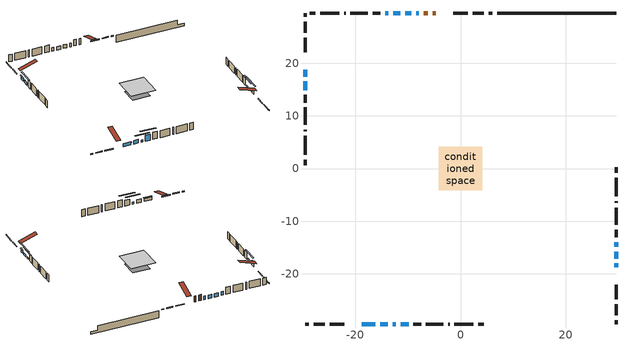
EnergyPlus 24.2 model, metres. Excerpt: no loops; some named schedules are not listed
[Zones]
conditioned space
 floor adiabatic (AdiabaticFloorConstruction): -4.1,-4.1 -4.1,4.1 4.1,4.1 4.1,-4.1 z1.37
 floor foundation (Slab1 construction): -2.9,-2.74 -2.9,2.74 2.9,2.74 2.9,-2.74 z-1.07
 wall outside (RimJoist1 construction): 6.06,29.54 5.35,29.54 / -29.54,-29.54 -28.83,-29.54 / -29.54,29.54 -29.54,28.83 / 29.54,-29.54 29.54,-28.83 z1.37:1.67
 wall outside (RimJoist2 construction): 4.42,29.54 2.29,29.54 / -27.9,-29.54 -25.77,-29.54 / -29.54,27.9 -29.54,25.77 / 29.54,-27.9 29.54,-25.77 z1.37:1.67
 wall outside (RimJoist3 construction): 1.36,29.54 -1.4,29.54 / -24.84,-29.54 -22.08,-29.54 / -29.54,24.84 -29.54,22.08 / 29.54,-24.84 29.54,-22.08 z1.37:1.67
 wall outside (AdiabaticWallConstruction 1): -4.75,29.54 -5.28,29.54 / -6.21,29.54 -7.02,29.54 z1.37:3.4
 wall outside (AdiabaticWallConstruction): -7.95,29.54 -8.41,29.54 / -9.34,29.54 -10.52,29.54 / -15.27,-29.54 -13.78,-29.54 / -11.45,29.54 -12.76,29.54 / -13.69,29.54 -14.32,29.54 z1.37:2.59; 29.54,-18.74 29.54,-18.03 z1.37:2.39; -18.74,-29.54 -16.19,-29.54 / -29.54,18.74 -29.54,17.47 / -29.54,16.54 -29.54,14.91 z1.37:2.34; 29.54,-17.1 29.54,-15.78 z1.37:2.01; 29.54,-14.85 29.54,-14.03 z1.37:1.93; -12.85,-29.54 -12.32,-29.54 z1.37:2.11; -11.39,-29.54 -9.86,-29.54 z1.37:3.4
 wall outside (Wall1 construction): -15.25,29.54 -16.7,29.54 / -8.94,-29.54 -7.49,-29.54 / -29.54,13.98 -29.54,12.53 / 29.54,-13.11 29.54,-11.66 z1.37:3.81
 wall outside (Wall2 construction): -17.63,29.54 -20.92,29.54 / -6.56,-29.54 -3.27,-29.54 / -29.54,11.6 -29.54,8.32 / 29.54,-10.73 29.54,-7.44 z1.37:3.81
 wall outside (Wall3 construction): -21.84,29.54 -22.12,29.54 / -2.34,-29.54 -2.07,-29.54 / -29.54,7.39 -29.54,7.12 / 29.54,-6.51 29.54,-6.24 z1.37:3.81
 wall outside (Wall4 construction): -23.04,29.54 -26.62,29.54 / -1.14,-29.54 2.43,-29.54 / -29.54,6.19 -29.54,2.62 / 29.54,-5.31 29.54,-1.74 z1.37:3.81
 wall outside (Wall5 construction): -27.55,29.54 -28.61,29.54 / 3.36,-29.54 4.42,-29.54 / -29.54,1.69 -29.54,0.62 / 29.54,-0.81 29.54,0.25 z1.37:3.81
 wall foundation (FoundationWall1 construction): 6.98,29.54,-1.07 6.98,29.54,1.37 27.28,29.54,1.37 27.28,29.54,-0.16 29.54,29.54,-0.16 29.54,29.54,-1.07
 window (WindowConstruction 11): -7.95,29.54 -8.41,29.54 z1.37:2.59
 window (WindowConstruction 7): -9.34,29.54 -10.52,29.54 z1.37:2.59
 window (WindowConstruction 8): 29.54,-18.74 29.54,-18.03 z1.37:2.38
 window (WindowConstruction 9): -18.74,-29.54 -16.2,-29.54 z1.37:2.34
 window (WindowConstruction 10): -29.54,18.74 -29.54,17.47 z1.37:2.34
 window (WindowConstruction 12): -15.27,-29.54 -13.78,-29.54 z1.37:2.59
 window (WindowConstruction): -11.45,29.54 -12.76,29.54 z1.37:2.59
 window (WindowConstruction 1): -13.69,29.54 -14.32,29.54 z1.37:2.59
 window (WindowConstruction 2): 29.54,-17.1 29.54,-15.78 z1.37:2
 window (WindowConstruction 3): 29.54,-14.85 29.54,-14.03 z1.37:1.93
 window (WindowConstruction 4): -12.85,-29.54 -12.32,-29.54 z1.37:2.11
 window (WindowConstruction 5): -11.39,-29.54 -9.87,-29.54 z1.37:3.4
 window (WindowConstruction 6): -29.54,16.54 -29.54,14.91 z1.37:2.34
 door (Door): -4.75,29.54 -5.28,29.54 z1.37:3.4
 door (Door 1): -6.21,29.54 -7.02,29.54 z1.37:3.4
 ceiling adiabatic (AdiabaticFloorConstruction): 4.1,-4.1 4.1,4.1 -4.1,4.1 -4.1,-4.1 z1.37
 roof outside (Roof1 construction): -3.82,29.54,3.81 -3.82,23.9,5.69 -2.33,23.9,5.69 -2.33,29.54,3.81; -19.67,-29.54,3.81 -19.67,-23.9,5.69 -21.15,-23.9,5.69 -21.15,-29.54,3.81; -29.54,19.67,3.81 -23.9,19.67,5.69 -23.9,21.15,5.69 -29.54,21.15,3.81; 29.54,-19.67,3.81 23.9,-19.67,5.69 23.9,-21.15,5.69 29.54,-21.15,3.81
shading: 29.54,-17.73 29.54,-19.04 29.84,-19.04 29.84,-17.73 z2.68; -16.1,-29.54 -18.83,-29.54 -18.83,-29.84 -16.1,-29.84 z2.43; -29.54,17.17 -29.54,19.04 -29.84,19.04 -29.84,17.17 z2.63; 29.54,-13.34 29.54,-19.54 29.84,-19.54 29.84,-13.34 z4.45; 29.54,-11.9 29.54,-16.98 29.84,-16.98 29.84,-11.9 z4.06; -10.19,-29.54 -14.98,-29.54 -14.98,-29.84 -10.19,-29.84 z4.24; -8.04,-29.54 -13.22,-29.54 -13.22,-29.84 -8.04,-29.84 z5.23; -29.54,13.08 -29.54,18.37 -29.84,18.37 -29.84,13.08 z4.17
[Building]
Building 1: Terrain=Suburbs
[Site:Location]
Greenwood AP_NS: Latitude {deg}=44.98; Longitude {deg}=-64.92; Time Zone {hr}=-4; Elevation {m}=28; Keep Site Location Information=Yes
[Site:GroundTemperature:Shallow]
3.62696, 1.72046, 1.56778, 2.47251, 6.10451, 9.71958, 12.8537, 14.839, 15.0077, 13.3929, 10.3388, 6.83459
[Site:WaterMainsTemperature]
Calculation Method=Schedule; Temperature Schedule=mains temperature schedule
[Material] Roughness=Rough; Thermal Absorptance=0.9
Name | Thickness {m} | Conductivity {W/m-K} | Density {kg/m3} | Specific Heat {J/kg-K} | Solar Absorptance | Visible Absorptance
asphalt or fiberglass shingles | 0.00635 | 0.162714 | 1121.4 | 1465.45 | 0.4 | 0.4
concrete 4.0 in. | 0.1016 | 1.803125 | 2242.8 | 837.4 | 0.7 | 0.7
concrete 8.0 in. | 0.2032 | 1.803125 | 2242.8 | 837.4 | 0.7 | 0.7
door material | 0.04445 | 0.327969 | 512.64 | 1214.23 | 0.7 | 0.7
door material 1 | 0.04445 | 0.188738 | 512.64 | 1214.23 | 0.7 | 0.7
floor covering | 0.0127 | 0.0433444 | 54.468 | 1339.84 | 0.6 | 0.6
floor rigid ins; wall rigid ins | 0.512978 | 0.029427 | 32.04 | 1214.23 | 0.7 | 0.7
floor stud and cavity | 0.1397 | 1.75129 | 37.0049 | 1207.88 | 0.7 | 0.7
furniture material conditioned space 1 | 0.1524 | 0.115458 | 640.8 | 1214.23 | 0.6 | 0.6
gypsum board | 0.0127 | 0.160291 | 801 | 837.4 | 0.6 | 0.6
osb sheathing 0.5 in. | 0.0127 | 0.115458 | 512.64 | 1214.23 | 0.7 | 0.7
osb sheathing 0.75 in. | 0.01905 | 0.115458 | 512.64 | 1214.23 | 0.7 | 0.7
osb sheathing 2.0 in. | 0.0508 | 0.115458 | 512.64 | 1214.23 | 0.7 | 0.7
rim joist rigid ins | 0.051816 | 0.029427 | 32.04 | 1214.23 | 0.7 | 0.7
rim joist stud and cavity | 0.0508 | 0.67755 | 125.044 | 1163.47 | 0.6 | 0.6
rim joist stud and cavity 1 | 0.0508 | 0.581889 | 125.044 | 1163.47 | 0.6 | 0.6
rim joist stud and cavity 2 | 0.0508 | 0.126838 | 50.32683 | 1063.81 | 0.6 | 0.6
roof stud and cavity | 0.2032 | 0.111091 | 78.34581 | 1123.46 | 0.7 | 0.7
wall stud and cavity | 0.1397 | 0.092254 | 139.0536 | 1170.24 | 0.7 | 0.7
wall stud and cavity 1 | 0.1397 | 0.0848539 | 139.0536 | 1170.24 | 0.7 | 0.7
wall stud and cavity 2 | 0.1397 | 0.128173 | 139.0536 | 1170.24 | 0.7 | 0.7
wall stud and cavity 3 | 0.1397 | 0.0857712 | 139.0536 | 1170.24 | 0.7 | 0.7
wall stud and cavity 4 | 0.1397 | 0.0813209 | 139.0536 | 1170.24 | 0.7 | 0.7
wall stud and cavity 5 | 0.0889 | 0.380278 | 52.3479 | 1209.89 | 0.7 | 0.7
wall stud and cavity 6 | 0.0889 | 0.391764 | 83.0341 | 1211.67 | 0.7 | 0.7
wood siding | 0.0254 | 0.102417 | 544.68 | 1172.36 | 0.4 | 0.4
wood siding 1; wood siding 2; wood siding 3 | 0.0254 | 0.102417 | 544.68 | 1172.36 | 0.7 | 0.7
[WindowMaterial:SimpleGlazingSystem]
Name | U-Factor {W/m2-K} | Solar Heat Gain Coefficient
WindowMaterial | 5.27089 | 0.65
WindowMaterial 1 | 4.88251 | 0.57
WindowMaterial 10 | 3.0383 | 0.46
WindowMaterial 11 | 2.96903 | 0.62
WindowMaterial 2 | 2.77257 | 0.51
WindowMaterial 3 | 3.05136 | 0.44
WindowMaterial 4 | 3.05987 | 0.42
WindowMaterial 5 | 2.98606 | 0.58
WindowMaterial 6 | 2.77314 | 0.5
WindowMaterial 7 | 2.6732 | 0.49
WindowMaterial 8 | 2.99003 | 0.55
WindowMaterial 9 | 2.67093 | 0.55
[Construction]
AdiabaticFloorConstruction: floor stud and cavity, floor rigid ins, osb sheathing 0.75 in., floor covering
AdiabaticWallConstruction: wood siding 2, wall rigid ins, wall stud and cavity 5, gypsum board
AdiabaticWallConstruction 1: wood siding 3, wall rigid ins, wall stud and cavity 5, gypsum board
Door: door material
Door 1: door material 1
FoundationWall1 construction: concrete 8.0 in.
furniture construction conditioned space 1: furniture material conditioned space 1
PartitionWallConstruction: gypsum board, wall stud and cavity 6, gypsum board
RimJoist1 construction: wood siding 1, rim joist rigid ins, osb sheathing 2.0 in., rim joist stud and cavity
RimJoist2 construction: wood siding 1, rim joist rigid ins, osb sheathing 2.0 in., rim joist stud and cavity 1
RimJoist3 construction: wood siding 1, rim joist stud and cavity 2
Roof1 construction: asphalt or fiberglass shingles, osb sheathing 0.75 in., roof stud and cavity, gypsum board
Slab1 construction: concrete 4.0 in.
Wall1 construction: wood siding, osb sheathing 0.5 in., wall stud and cavity, gypsum board
Wall2 construction: wood siding, osb sheathing 0.5 in., wall stud and cavity 1, gypsum board
Wall3 construction: wood siding, osb sheathing 0.5 in., wall stud and cavity 2, gypsum board
Wall4 construction: wood siding, osb sheathing 0.5 in., wall stud and cavity 3, gypsum board
Wall5 construction: wood siding, osb sheathing 0.5 in., wall stud and cavity 4, gypsum board
WindowConstruction: WindowMaterial
WindowConstruction 1: WindowMaterial 1
WindowConstruction 10: WindowMaterial 9
WindowConstruction 11: WindowMaterial 10
WindowConstruction 12: WindowMaterial 11
WindowConstruction 2: WindowMaterial 2
WindowConstruction 3: WindowMaterial 3
WindowConstruction 4: WindowMaterial 4
WindowConstruction 5: WindowMaterial 5
WindowConstruction 6: WindowMaterial 6
WindowConstruction 7; WindowConstruction 8: WindowMaterial 7
WindowConstruction 9: WindowMaterial 8
[Zone]
conditioned space: Multiplier=1; Volume {m3}=227; Part of Total Floor Area=Yes
[Space]
conditioned space 1: Zone=conditioned space; Volume {m3}=227
[SurfaceProperty:ExposedFoundationPerimeter]
Slab1: Exposed Perimeter Calculation Method=TotalExposedPerimeter; Total Exposed Perimeter {m}=22.555
[InternalMass] Zone or ZoneList=conditioned space; Space or SpaceList=conditioned space 1
Name | Construction | Surface Area {m2}
furniture mass conditioned space 1 | furniture construction conditioned space 1 | 39.56
partition wall mass | PartitionWallConstruction | 98.8999
[Lights]
interior lighting: Zone or ZoneList or Space or SpaceList=conditioned space 1; Schedule=interior lighting schedule; Design Level Calculation Method=LightingLevel; Lighting Level {W}=343.2; Return Air Fraction=0; Fraction Radiant=0.6; Fraction Visible=0.2; Fraction Replaceable=1
[People]
occupants: Zone or ZoneList or Space or SpaceList=conditioned space 1; Number of People Schedule=occupants schedule; Number of People Calculation Method=People; Number of People=3; Fraction Radiant=0.314171; Sensible Heat Fraction=0.56303; Activity Level Schedule=occupants activity schedule; Carbon Dioxide Generation Rate {m3/s-W}=0; Enable ASHRAE 55 Comfort Warnings=No; Mean Radiant Temperature Calculation Type=EnclosureAveraged
[ElectricEquipment] Zone or ZoneList or Space or SpaceList=conditioned space 1; Design Level Calculation Method=EquipmentLevel
Name | Schedule | Design Level {W} | Fraction Latent | Fraction Radiant | Fraction Lost
clothes dryer | clothes dryer schedule | 140.772 | 0.015 | 0.081 | 0.85
clothes washer | clothes washer schedule | 32.1985 | 0.03 | 0.162 | 0.7
cooking range | cooking range schedule | 215.147 | 0.08 | 0.432 | 0.2
dishwasher | dishwasher schedule | 66.8632 | 0.3 | 0.18 | 0.4
fridge | fridge schedule | 72.9452 | 0 | 0.6 | 0
mech vent house fan | mech vent house fan schedule | 0 | 0 | 0 | 1
mech vent house fan cfis | mech vent house fan cfis schedule | 0 | 0 | 0 | 0
misc plug loads | misc plug loads schedule | 494.7 | 0.045 | 0.513 | 0.1
whole house fan | Always On Discrete | 0 | 0 | 0 | 1
[OtherEquipment] Zone or ZoneList or Space or SpaceList=conditioned space 1; Design Level Calculation Method=EquipmentLevel
Name | Fuel Type | Schedule | Design Level {W} | Fraction Latent | Fraction Radiant | Fraction Lost
clothes dryer 1 | Electricity | clothes dryer schedule | 0 | 0.015 | 0.081 | 0.85
cooking range 1 | Electricity | cooking range schedule | 0 | 0.08 | 0.432 | 0.2
general water use latent | None | general water use schedule | 62.594 | 1 | 0 | 0
general water use sensible | None | general water use schedule | -61.6891 | 0 | 0.6 | 0
mech vent house fan latent load | None | Always On Discrete | 0 | 1 | 0 | 0
mech vent house fan sensible load | None | Always On Discrete | 0 | 0 | 0 | 0
water heater energy adjustment1 | Electricity | Always On Discrete | 0.01 | 0 | 0 | 1
[ZoneInfiltration:DesignFlowRate] Zone or ZoneList or Space or SpaceList=conditioned space 1; Schedule=Always On Discrete; Design Flow Rate Calculation Method=Flow/Zone; Design Flow Rate {m3/s}=0
infil flow; natural vent flow; whole house fan flow
[Foundation:Kiva]
Foundation Kiva 1: Initial Indoor Air Temperature {C}=18; Wall Height Above Grade {m}=1.36998; Wall Depth Below Slab {m}=0.2032
[Foundation:Kiva:Settings]
Soil Conductivity {W/m-K}=0.849921; Soil Density {kg/m3}=1842.3; Soil Specific Heat {J/kg-K}=418.7; Ground Solar Absorptivity=0.9; Ground Thermal Absorptivity=0.9; Ground Surface Roughness {m}=0.03; Far-Field Width {m}=40; Deep-Ground Boundary Condition=ZeroFlux; Deep-Ground Depth {m}=40; Minimum Cell Dimension {m}=0.2; Maximum Cell Growth Coefficient=3; Simulation Timestep=Timestep
[Exterior:Lights]
exterior lighting: Schedule=exterior lighting schedule; Design Level {W}=75.6
[Schedule:Week:Daily]
interior lighting schedule Week Rule - Jan1-Jan27: interior lighting schedule day, interior lighting schedule day, interior lighting schedule day, interior lighting schedule day, interior lighting schedule day, interior lighting schedule day, interior lighting schedule day, interior lighting schedule default day, interior lighting schedule default day, interior lighting schedule default day, interior lighting schedule default day, interior lighting schedule default day
interior lighting schedule Week Rule - Jan28-Feb3: interior lighting schedule day, interior lighting schedule day, interior lighting schedule day, interior lighting schedule day, interior lighting schedule day 1, interior lighting schedule day 1, interior lighting schedule day 1, interior lighting schedule default day, interior lighting schedule default day, interior lighting schedule default day, interior lighting schedule default day, interior lighting schedule default day
interior lighting schedule Week Rule - Feb4-Feb24: interior lighting schedule day 1, interior lighting schedule day 1, interior lighting schedule day 1, interior lighting schedule day 1, interior lighting schedule day 1, interior lighting schedule day 1, interior lighting schedule day 1, interior lighting schedule default day, interior lighting schedule default day, interior lighting schedule default day, interior lighting schedule default day, interior lighting schedule default day
interior lighting schedule Week Rule - Feb25-Mar3: interior lighting schedule day 1, interior lighting schedule day 1, interior lighting schedule day 1, interior lighting schedule day 1, interior lighting schedule day 2, interior lighting schedule day 2, interior lighting schedule day 2, interior lighting schedule default day, interior lighting schedule default day, interior lighting schedule default day, interior lighting schedule default day, interior lighting schedule default day
interior lighting schedule Week Rule - Mar4-Mar31: interior lighting schedule day 2, interior lighting schedule day 2, interior lighting schedule day 2, interior lighting schedule day 2, interior lighting schedule day 2, interior lighting schedule day 2, interior lighting schedule day 2, interior lighting schedule default day, interior lighting schedule default day, interior lighting schedule default day, interior lighting schedule default day, interior lighting schedule default day
interior lighting schedule Week Rule - Apr1-Apr28: interior lighting schedule day 3, interior lighting schedule day 3, interior lighting schedule day 3, interior lighting schedule day 3, interior lighting schedule day 3, interior lighting schedule day 3, interior lighting schedule day 3, interior lighting schedule default day, interior lighting schedule default day, interior lighting schedule default day, interior lighting schedule default day, interior lighting schedule default day
interior lighting schedule Week Rule - Apr29-May5: interior lighting schedule day 3, interior lighting schedule day 3, interior lighting schedule day 4, interior lighting schedule day 4, interior lighting schedule day 4, interior lighting schedule day 4, interior lighting schedule day 4, interior lighting schedule default day, interior lighting schedule default day, interior lighting schedule default day, interior lighting schedule default day, interior lighting schedule default day
interior lighting schedule Week Rule - May6-May26: interior lighting schedule day 4, interior lighting schedule day 4, interior lighting schedule day 4, interior lighting schedule day 4, interior lighting schedule day 4, interior lighting schedule day 4, interior lighting schedule day 4, interior lighting schedule default day, interior lighting schedule default day, interior lighting schedule default day, interior lighting schedule default day, interior lighting schedule default day
interior lighting schedule Week Rule - May27-Jun2: interior lighting schedule day 4, interior lighting schedule day 4, interior lighting schedule day 4, interior lighting schedule day 4, interior lighting schedule day 4, interior lighting schedule day 5, interior lighting schedule day 5, interior lighting schedule default day, interior lighting schedule default day, interior lighting schedule default day, interior lighting schedule default day, interior lighting schedule default day
interior lighting schedule Week Rule - Jun3-Jun30: interior lighting schedule day 5, interior lighting schedule day 5, interior lighting schedule day 5, interior lighting schedule day 5, interior lighting schedule day 5, interior lighting schedule day 5, interior lighting schedule day 5, interior lighting schedule default day, interior lighting schedule default day, interior lighting schedule default day, interior lighting schedule default day, interior lighting schedule default day
interior lighting schedule Week Rule - Jul1-Jul28: interior lighting schedule day 6, interior lighting schedule day 6, interior lighting schedule day 6, interior lighting schedule day 6, interior lighting schedule day 6, interior lighting schedule day 6, interior lighting schedule day 6, interior lighting schedule default day, interior lighting schedule default day, interior lighting schedule default day, interior lighting schedule default day, interior lighting schedule default day
interior lighting schedule Week Rule - Jul29-Aug4: interior lighting schedule day 6, interior lighting schedule day 6, interior lighting schedule day 6, interior lighting schedule day 7, interior lighting schedule day 7, interior lighting schedule day 7, interior lighting schedule day 7, interior lighting schedule default day, interior lighting schedule default day, interior lighting schedule default day, interior lighting schedule default day, interior lighting schedule default day
interior lighting schedule Week Rule - Aug5-Aug25: interior lighting schedule day 7, interior lighting schedule day 7, interior lighting schedule day 7, interior lighting schedule day 7, interior lighting schedule day 7, interior lighting schedule day 7, interior lighting schedule day 7, interior lighting schedule default day, interior lighting schedule default day, interior lighting schedule default day, interior lighting schedule default day, interior lighting schedule default day
interior lighting schedule Week Rule - Aug26-Sep1: interior lighting schedule day 7, interior lighting schedule day 7, interior lighting schedule day 7, interior lighting schedule day 7, interior lighting schedule day 7, interior lighting schedule day 7, interior lighting schedule day 8, interior lighting schedule default day, interior lighting schedule default day, interior lighting schedule default day, interior lighting schedule default day, interior lighting schedule default day
interior lighting schedule Week Rule - Sep2-Sep29: interior lighting schedule day 8, interior lighting schedule day 8, interior lighting schedule day 8, interior lighting schedule day 8, interior lighting schedule day 8, interior lighting schedule day 8, interior lighting schedule day 8, interior lighting schedule default day, interior lighting schedule default day, interior lighting schedule default day, interior lighting schedule default day, interior lighting schedule default day
interior lighting schedule Week Rule - Sep30-Oct6: interior lighting schedule day 8, interior lighting schedule day 9, interior lighting schedule day 9, interior lighting schedule day 9, interior lighting schedule day 9, interior lighting schedule day 9, interior lighting schedule day 9, interior lighting schedule default day, interior lighting schedule default day, interior lighting schedule default day, interior lighting schedule default day, interior lighting schedule default day
interior lighting schedule Week Rule - Oct7-Oct27: interior lighting schedule day 9, interior lighting schedule day 9, interior lighting schedule day 9, interior lighting schedule day 9, interior lighting schedule day 9, interior lighting schedule day 9, interior lighting schedule day 9, interior lighting schedule default day, interior lighting schedule default day, interior lighting schedule default day, interior lighting schedule default day, interior lighting schedule default day
interior lighting schedule Week Rule - Oct28-Nov3: interior lighting schedule day 9, interior lighting schedule day 9, interior lighting schedule day 9, interior lighting schedule day 9, interior lighting schedule day 10, interior lighting schedule day 10, interior lighting schedule day 10, interior lighting schedule default day, interior lighting schedule default day, interior lighting schedule default day, interior lighting schedule default day, interior lighting schedule default day
interior lighting schedule Week Rule - Nov4-Nov24: interior lighting schedule day 10, interior lighting schedule day 10, interior lighting schedule day 10, interior lighting schedule day 10, interior lighting schedule day 10, interior lighting schedule day 10, interior lighting schedule day 10, interior lighting schedule default day, interior lighting schedule default day, interior lighting schedule default day, interior lighting schedule default day, interior lighting schedule default day
interior lighting schedule Week Rule - Nov25-Dec1: interior lighting schedule day 10, interior lighting schedule day 10, interior lighting schedule day 10, interior lighting schedule day 10, interior lighting schedule day 10, interior lighting schedule day 10, interior lighting schedule day 11, interior lighting schedule default day, interior lighting schedule default day, interior lighting schedule default day, interior lighting schedule default day, interior lighting schedule default day
interior lighting schedule Week Rule - Dec2-Dec31: interior lighting schedule day 11, interior lighting schedule day 11, interior lighting schedule day 11, interior lighting schedule day 11, interior lighting schedule day 11, interior lighting schedule day 11, interior lighting schedule day 11, interior lighting schedule default day, interior lighting schedule default day, interior lighting schedule default day, interior lighting schedule default day, interior lighting schedule default day
occupants schedule Week Rule - Jan1-Dec31: occupants schedule day, occupants schedule day, occupants schedule day, occupants schedule day, occupants schedule day, occupants schedule day, occupants schedule day, occupants schedule default day, occupants schedule default day, occupants schedule default day, occupants schedule default day, occupants schedule default day
clothes dryer schedule Week Rule - Jan1-Dec31: clothes dryer schedule day, clothes dryer schedule day, clothes dryer schedule day, clothes dryer schedule day, clothes dryer schedule day, clothes dryer schedule day, clothes dryer schedule day, clothes dryer schedule default day, clothes dryer schedule default day, clothes dryer schedule default day, clothes dryer schedule default day, clothes dryer schedule default day
clothes washer schedule Week Rule - Jan1-Dec31: clothes washer schedule day, clothes washer schedule day, clothes washer schedule day, clothes washer schedule day, clothes washer schedule day, clothes washer schedule day, clothes washer schedule day, clothes washer schedule default day, clothes washer schedule default day, clothes washer schedule default day, clothes washer schedule default day, clothes washer schedule default day
cooking range schedule Week Rule - Jan1-Dec31: cooking range schedule day, cooking range schedule day, cooking range schedule day, cooking range schedule day, cooking range schedule day, cooking range schedule day, cooking range schedule day, cooking range schedule default day, cooking range schedule default day, cooking range schedule default day, cooking range schedule default day, cooking range schedule default day
dishwasher schedule Week Rule - Jan1-Dec31: dishwasher schedule day, dishwasher schedule day, dishwasher schedule day, dishwasher schedule day, dishwasher schedule day, dishwasher schedule day, dishwasher schedule day, dishwasher schedule default day, dishwasher schedule default day, dishwasher schedule default day, dishwasher schedule default day, dishwasher schedule default day
misc plug loads schedule Week Rule - Jan1-Dec31: misc plug loads schedule day, misc plug loads schedule day, misc plug loads schedule day, misc plug loads schedule day, misc plug loads schedule day, misc plug loads schedule day, misc plug loads schedule day, misc plug loads schedule default day, misc plug loads schedule default day, misc plug loads schedule default day, misc plug loads schedule default day, misc plug loads schedule default day
general water use schedule Week Rule - Jan1-Dec31: general water use schedule day, general water use schedule day, general water use schedule day, general water use schedule day, general water use schedule day, general water use schedule day, general water use schedule day, general water use schedule default day, general water use schedule default day, general water use schedule default day, general water use schedule default day, general water use schedule default day
exterior lighting schedule Week Rule - Jan1-Jan27: exterior lighting schedule day, exterior lighting schedule day, exterior lighting schedule day, exterior lighting schedule day, exterior lighting schedule day, exterior lighting schedule day, exterior lighting schedule day, exterior lighting schedule default day, exterior lighting schedule default day, exterior lighting schedule default day, exterior lighting schedule default day, exterior lighting schedule default day
exterior lighting schedule Week Rule - Jan28-Feb3: exterior lighting schedule day, exterior lighting schedule day, exterior lighting schedule day, exterior lighting schedule day, exterior lighting schedule day 1, exterior lighting schedule day 1, exterior lighting schedule day 1, exterior lighting schedule default day, exterior lighting schedule default day, exterior lighting schedule default day, exterior lighting schedule default day, exterior lighting schedule default day
exterior lighting schedule Week Rule - Feb4-Feb24: exterior lighting schedule day 1, exterior lighting schedule day 1, exterior lighting schedule day 1, exterior lighting schedule day 1, exterior lighting schedule day 1, exterior lighting schedule day 1, exterior lighting schedule day 1, exterior lighting schedule default day, exterior lighting schedule default day, exterior lighting schedule default day, exterior lighting schedule default day, exterior lighting schedule default day
exterior lighting schedule Week Rule - Feb25-Mar3: exterior lighting schedule day 1, exterior lighting schedule day 1, exterior lighting schedule day 1, exterior lighting schedule day 1, exterior lighting schedule day 2, exterior lighting schedule day 2, exterior lighting schedule day 2, exterior lighting schedule default day, exterior lighting schedule default day, exterior lighting schedule default day, exterior lighting schedule default day, exterior lighting schedule default day
exterior lighting schedule Week Rule - Mar4-Mar31: exterior lighting schedule day 2, exterior lighting schedule day 2, exterior lighting schedule day 2, exterior lighting schedule day 2, exterior lighting schedule day 2, exterior lighting schedule day 2, exterior lighting schedule day 2, exterior lighting schedule default day, exterior lighting schedule default day, exterior lighting schedule default day, exterior lighting schedule default day, exterior lighting schedule default day
exterior lighting schedule Week Rule - Apr1-Apr28: exterior lighting schedule day 3, exterior lighting schedule day 3, exterior lighting schedule day 3, exterior lighting schedule day 3, exterior lighting schedule day 3, exterior lighting schedule day 3, exterior lighting schedule day 3, exterior lighting schedule default day, exterior lighting schedule default day, exterior lighting schedule default day, exterior lighting schedule default day, exterior lighting schedule default day
exterior lighting schedule Week Rule - Apr29-May5: exterior lighting schedule day 3, exterior lighting schedule day 3, exterior lighting schedule day 4, exterior lighting schedule day 4, exterior lighting schedule day 4, exterior lighting schedule day 4, exterior lighting schedule day 4, exterior lighting schedule default day, exterior lighting schedule default day, exterior lighting schedule default day, exterior lighting schedule default day, exterior lighting schedule default day
exterior lighting schedule Week Rule - May6-May26: exterior lighting schedule day 4, exterior lighting schedule day 4, exterior lighting schedule day 4, exterior lighting schedule day 4, exterior lighting schedule day 4, exterior lighting schedule day 4, exterior lighting schedule day 4, exterior lighting schedule default day, exterior lighting schedule default day, exterior lighting schedule default day, exterior lighting schedule default day, exterior lighting schedule default day
exterior lighting schedule Week Rule - May27-Jun2: exterior lighting schedule day 4, exterior lighting schedule day 4, exterior lighting schedule day 4, exterior lighting schedule day 4, exterior lighting schedule day 4, exterior lighting schedule day 5, exterior lighting schedule day 5, exterior lighting schedule default day, exterior lighting schedule default day, exterior lighting schedule default day, exterior lighting schedule default day, exterior lighting schedule default day
exterior lighting schedule Week Rule - Jun3-Jun30: exterior lighting schedule day 5, exterior lighting schedule day 5, exterior lighting schedule day 5, exterior lighting schedule day 5, exterior lighting schedule day 5, exterior lighting schedule day 5, exterior lighting schedule day 5, exterior lighting schedule default day, exterior lighting schedule default day, exterior lighting schedule default day, exterior lighting schedule default day, exterior lighting schedule default day
exterior lighting schedule Week Rule - Jul1-Jul28: exterior lighting schedule day 6, exterior lighting schedule day 6, exterior lighting schedule day 6, exterior lighting schedule day 6, exterior lighting schedule day 6, exterior lighting schedule day 6, exterior lighting schedule day 6, exterior lighting schedule default day, exterior lighting schedule default day, exterior lighting schedule default day, exterior lighting schedule default day, exterior lighting schedule default day
exterior lighting schedule Week Rule - Jul29-Aug4: exterior lighting schedule day 6, exterior lighting schedule day 6, exterior lighting schedule day 6, exterior lighting schedule day 7, exterior lighting schedule day 7, exterior lighting schedule day 7, exterior lighting schedule day 7, exterior lighting schedule default day, exterior lighting schedule default day, exterior lighting schedule default day, exterior lighting schedule default day, exterior lighting schedule default day
exterior lighting schedule Week Rule - Aug5-Aug25: exterior lighting schedule day 7, exterior lighting schedule day 7, exterior lighting schedule day 7, exterior lighting schedule day 7, exterior lighting schedule day 7, exterior lighting schedule day 7, exterior lighting schedule day 7, exterior lighting schedule default day, exterior lighting schedule default day, exterior lighting schedule default day, exterior lighting schedule default day, exterior lighting schedule default day
exterior lighting schedule Week Rule - Aug26-Sep1: exterior lighting schedule day 7, exterior lighting schedule day 7, exterior lighting schedule day 7, exterior lighting schedule day 7, exterior lighting schedule day 7, exterior lighting schedule day 7, exterior lighting schedule day 8, exterior lighting schedule default day, exterior lighting schedule default day, exterior lighting schedule default day, exterior lighting schedule default day, exterior lighting schedule default day
exterior lighting schedule Week Rule - Sep2-Sep29: exterior lighting schedule day 8, exterior lighting schedule day 8, exterior lighting schedule day 8, exterior lighting schedule day 8, exterior lighting schedule day 8, exterior lighting schedule day 8, exterior lighting schedule day 8, exterior lighting schedule default day, exterior lighting schedule default day, exterior lighting schedule default day, exterior lighting schedule default day, exterior lighting schedule default day
exterior lighting schedule Week Rule - Sep30-Oct6: exterior lighting schedule day 8, exterior lighting schedule day 9, exterior lighting schedule day 9, exterior lighting schedule day 9, exterior lighting schedule day 9, exterior lighting schedule day 9, exterior lighting schedule day 9, exterior lighting schedule default day, exterior lighting schedule default day, exterior lighting schedule default day, exterior lighting schedule default day, exterior lighting schedule default day
exterior lighting schedule Week Rule - Oct7-Oct27: exterior lighting schedule day 9, exterior lighting schedule day 9, exterior lighting schedule day 9, exterior lighting schedule day 9, exterior lighting schedule day 9, exterior lighting schedule day 9, exterior lighting schedule day 9, exterior lighting schedule default day, exterior lighting schedule default day, exterior lighting schedule default day, exterior lighting schedule default day, exterior lighting schedule default day
exterior lighting schedule Week Rule - Oct28-Nov3: exterior lighting schedule day 9, exterior lighting schedule day 9, exterior lighting schedule day 9, exterior lighting schedule day 9, exterior lighting schedule day 10, exterior lighting schedule day 10, exterior lighting schedule day 10, exterior lighting schedule default day, exterior lighting schedule default day, exterior lighting schedule default day, exterior lighting schedule default day, exterior lighting schedule default day
exterior lighting schedule Week Rule - Nov4-Nov24: exterior lighting schedule day 10, exterior lighting schedule day 10, exterior lighting schedule day 10, exterior lighting schedule day 10, exterior lighting schedule day 10, exterior lighting schedule day 10, exterior lighting schedule day 10, exterior lighting schedule default day, exterior lighting schedule default day, exterior lighting schedule default day, exterior lighting schedule default day, exterior lighting schedule default day
exterior lighting schedule Week Rule - Nov25-Dec1: exterior lighting schedule day 10, exterior lighting schedule day 10, exterior lighting schedule day 10, exterior lighting schedule day 10, exterior lighting schedule day 10, exterior lighting schedule day 10, exterior lighting schedule day 11, exterior lighting schedule default day, exterior lighting schedule default day, exterior lighting schedule default day, exterior lighting schedule default day, exterior lighting schedule default day
exterior lighting schedule Week Rule - Dec2-Dec31: exterior lighting schedule day 11, exterior lighting schedule day 11, exterior lighting schedule day 11, exterior lighting schedule day 11, exterior lighting schedule day 11, exterior lighting schedule day 11, exterior lighting schedule day 11, exterior lighting schedule default day, exterior lighting schedule default day, exterior lighting schedule default day, exterior lighting schedule default day, exterior lighting schedule default day
[Schedule:Year]
interior lighting schedule: interior lighting schedule Week Rule - Jan1-Jan27, 1, 1, 1, 27, interior lighting schedule Week Rule - Jan28-Feb3, 1, 28, 2, 3, interior lighting schedule Week Rule - Feb4-Feb24, 2, 4, 2, 24, interior lighting schedule Week Rule - Feb25-Mar3, 2, 25, 3, 3, interior lighting schedule Week Rule - Mar4-Mar31, 3, 4, 3, 31, interior lighting schedule Week Rule - Apr1-Apr28, 4, 1, 4, 28, interior lighting schedule Week Rule - Apr29-May5, 4, 29, 5, 5, interior lighting schedule Week Rule - May6-May26, 5, 6, 5, 26, interior lighting schedule Week Rule - May27-Jun2, 5, 27, 6, 2, interior lighting schedule Week Rule - Jun3-Jun30, 6, 3, 6, 30, interior lighting schedule Week Rule - Jul1-Jul28, 7, 1, 7, 28, interior lighting schedule Week Rule - Jul29-Aug4, 7, 29, 8, 4, interior lighting schedule Week Rule - Aug5-Aug25, 8, 5, 8, 25, interior lighting schedule Week Rule - Aug26-Sep1, 8, 26, 9, 1, interior lighting schedule Week Rule - Sep2-Sep29, 9, 2, 9, 29, interior lighting schedule Week Rule - Sep30-Oct6, 9, 30, 10, 6, interior lighting schedule Week Rule - Oct7-Oct27, 10, 7, 10, 27, interior lighting schedule Week Rule - Oct28-Nov3, 10, 28, 11, 3, interior lighting schedule Week Rule - Nov4-Nov24, 11, 4, 11, 24, interior lighting schedule Week Rule - Nov25-Dec1, 11, 25, 12, 1, interior lighting schedule Week Rule - Dec2-Dec31, 12, 2, 12, 31
occupants schedule: occupants schedule Week Rule - Jan1-Dec31, 1, 1, 12, 31
clothes dryer schedule: clothes dryer schedule Week Rule - Jan1-Dec31, 1, 1, 12, 31
clothes washer schedule: clothes washer schedule Week Rule - Jan1-Dec31, 1, 1, 12, 31
cooking range schedule: cooking range schedule Week Rule - Jan1-Dec31, 1, 1, 12, 31
dishwasher schedule: dishwasher schedule Week Rule - Jan1-Dec31, 1, 1, 12, 31
misc plug loads schedule: misc plug loads schedule Week Rule - Jan1-Dec31, 1, 1, 12, 31
general water use schedule: general water use schedule Week Rule - Jan1-Dec31, 1, 1, 12, 31
exterior lighting schedule: exterior lighting schedule Week Rule - Jan1-Jan27, 1, 1, 1, 27, exterior lighting schedule Week Rule - Jan28-Feb3, 1, 28, 2, 3, exterior lighting schedule Week Rule - Feb4-Feb24, 2, 4, 2, 24, exterior lighting schedule Week Rule - Feb25-Mar3, 2, 25, 3, 3, exterior lighting schedule Week Rule - Mar4-Mar31, 3, 4, 3, 31, exterior lighting schedule Week Rule - Apr1-Apr28, 4, 1, 4, 28, exterior lighting schedule Week Rule - Apr29-May5, 4, 29, 5, 5, exterior lighting schedule Week Rule - May6-May26, 5, 6, 5, 26, exterior lighting schedule Week Rule - May27-Jun2, 5, 27, 6, 2, exterior lighting schedule Week Rule - Jun3-Jun30, 6, 3, 6, 30, exterior lighting schedule Week Rule - Jul1-Jul28, 7, 1, 7, 28, exterior lighting schedule Week Rule - Jul29-Aug4, 7, 29, 8, 4, exterior lighting schedule Week Rule - Aug5-Aug25, 8, 5, 8, 25, exterior lighting schedule Week Rule - Aug26-Sep1, 8, 26, 9, 1, exterior lighting schedule Week Rule - Sep2-Sep29, 9, 2, 9, 29, exterior lighting schedule Week Rule - Sep30-Oct6, 9, 30, 10, 6, exterior lighting schedule Week Rule - Oct7-Oct27, 10, 7, 10, 27, exterior lighting schedule Week Rule - Oct28-Nov3, 10, 28, 11, 3, exterior lighting schedule Week Rule - Nov4-Nov24, 11, 4, 11, 24, exterior lighting schedule Week Rule - Nov25-Dec1, 11, 25, 12, 1, exterior lighting schedule Week Rule - Dec2-Dec31, 12, 2, 12, 31
[Schedule:Constant]
Name | Hourly Value
occupants activity schedule | 117.228
fridge schedule | 0
mech vent house fan schedule; mech vent house fan cfis schedule; Always On Discrete | 1
[Schedule:Compact]
mains temperature schedule: Through: 01/01, For: AllDays, Until: 24:00, 7.74778, Through: 01/02, For: AllDays, Until: 24:00, 7.68278, Through: 01/03, For: AllDays, Until: 24:00, 7.61944, Through: 01/04, For: AllDays, Until: 24:00, 7.55667, Through: 01/05, For: AllDays, Until: 24:00, 7.495, Through: 01/06, For: AllDays, Until: 24:00, 7.435, Through: 01/07, For: AllDays, Until: 24:00, 7.37556, Through: 01/08, For: AllDays, Until: 24:00, 7.31778, Through: 01/09, For: AllDays, Until: 24:00, 7.26111, Through: 01/10, For: AllDays, Until: 24:00, 7.20556, Through: 01/11, For: AllDays, Until: 24:00, 7.15111, Through: 01/12, For: AllDays, Until: 24:00, 7.09833, Through: 01/13, For: AllDays, Until: 24:00, 7.04667, Through: 01/14, For: AllDays, Until: 24:00, 6.99667, Through: 01/15, For: AllDays, Until: 24:00, 6.94722, Through: 01/16, For: AllDays, Until: 24:00, 6.9, Through: 01/17, For: AllDays, Until: 24:00, 6.85333, Through: 01/18, For: AllDays, Until: 24:00, 6.80833, Through: 01/19, For: AllDays, Until: 24:00, 6.765, Through: 01/20, For: AllDays, Until: 24:00, 6.72278, Through: 01/21, For: AllDays, Until: 24:00, 6.68167, Through: 01/22, For: AllDays, Until: 24:00, 6.64278, Through: 01/23, For: AllDays, Until: 24:00, 6.60444, Through: 01/24, For: AllDays, Until: 24:00, 6.56778, Through: 01/25, For: AllDays, Until: 24:00, 6.53278, Through: 01/26, For: AllDays, Until: 24:00, 6.49944, Through: 01/27, For: AllDays, Until: 24:00, 6.46722, Through: 01/28, For: AllDays, Until: 24:00, 6.43667, Through: 01/29, For: AllDays, Until: 24:00, 6.40722, Through: 01/30, For: AllDays, Until: 24:00, 6.37944, Through: 01/31, For: AllDays, Until: 24:00, 6.35333, Through: 02/01, For: AllDays, Until: 24:00, 6.32889, Through: 02/02, For: AllDays, Until: 24:00, 6.30556, Through: 02/03, For: AllDays, Until: 24:00, 6.28389, Through: 02/04, For: AllDays, Until: 24:00, 6.26389, Through: 02/05, For: AllDays, Until: 24:00, 6.24556, Through: 02/06, For: AllDays, Until: 24:00, 6.22833, Through: 02/07, For: AllDays, Until: 24:00, 6.21278, Through: 02/08, For: AllDays, Until: 24:00, 6.19889, Through: 02/09, For: AllDays, Until: 24:00, 6.18667, Through: 02/10, For: AllDays, Until: 24:00, 6.17611, Through: 02/11, For: AllDays, Until: 24:00, 6.16667, Through: 02/12, For: AllDays, Until: 24:00, 6.15889, Through: 02/13, For: AllDays, Until: 24:00, 6.15278, Through: 02/14, For: AllDays, Until: 24:00, 6.14833, Through: 02/15, For: AllDays, Until: 24:00, 6.14556, Through: 02/16, For: AllDays, Until: 24:00, 6.14389, Through: 02/17, For: AllDays, Until: 24:00, 6.14444, Through: 02/18, For: AllDays, Until: 24:00, 6.14611, Through: 02/19, For: AllDays, Until: 24:00, 6.14944, Through: 02/20, For: AllDays, Until: 24:00, 6.15444, Through: 02/21, For: AllDays, Until: 24:00, 6.16056, Through: 02/22, For: AllDays, Until: 24:00, 6.16889, Through: 02/23, For: AllDays, Until: 24:00, 6.17833, Through: 02/24, For: AllDays, Until: 24:00, 6.18944, Through: 02/25, For: AllDays, Until: 24:00, 6.20222, Through: 02/26, For: AllDays, Until: 24:00, 6.21667, Through: 02/27, For: AllDays, Until: 24:00, 6.23222, Through: 02/28, For: AllDays, Until: 24:00, 6.25, Through: 03/01, For: AllDays, Until: 24:00, 6.26889, Through: 03/02, For: AllDays, Until: 24:00, 6.28889, Through: 03/03, For: AllDays, Until: 24:00, 6.31111, Through: 03/04, For: AllDays, Until: 24:00, 6.33444, Through: 03/05, For: AllDays, Until: 24:00, 6.35944, Through: 03/06, For: AllDays, Until: 24:00, 6.38611, Through: 03/07, For: AllDays, Until: 24:00, 6.41444, Through: 03/08, For: AllDays, Until: 24:00, 6.44389, Through: 03/09, For: AllDays, Until: 24:00, 6.475, Through: 03/10, For: AllDays, Until: 24:00, 6.50722, Through: 03/11, For: AllDays, Until: 24:00, 6.54111, Through: 03/12, For: AllDays, Until: 24:00, 6.57667, Through: 03/13, For: AllDays, Until: 24:00, 6.61333, Through: 03/14, For: AllDays, Until: 24:00, 6.65167, Through: 03/15, For: AllDays, Until: 24:00, 6.69167, Through: 03/16, For: AllDays, Until: 24:00, 6.73278, Through: 03/17, For: AllDays, Until: 24:00, 6.77556, Through: 03/18, For: AllDays, Until: 24:00, 6.81944, Through: 03/19, For: AllDays, Until: 24:00, 6.86444, Through: 03/20, For: AllDays, Until: 24:00, 6.91111, Through: 03/21, For: AllDays, Until: 24:00, 6.95889, Through: 03/22, For: AllDays, Until: 24:00, 7.00833, Through: 03/23, For: AllDays, Until: 24:00, 7.05889, Through: 03/24, For: AllDays, Until: 24:00, 7.11111, Through: 03/25, For: AllDays, Until: 24:00, 7.16444, Through: 03/26, For: AllDays, Until: 24:00, 7.21889, Through: 03/27, For: AllDays, Until: 24:00, 7.27444, Through: 03/28, For: AllDays, Until: 24:00, 7.33167, Through: 03/29, For: AllDays, Until: 24:00, 7.39, Through: 03/30, For: AllDays, Until: 24:00, 7.44944, Through: 03/31, For: AllDays, Until: 24:00, 7.51, Through: 04/01, For: AllDays, Until: 24:00, 7.57167, Through: 04/02, For: AllDays, Until: 24:00, 7.63444, Through: 04/03, For: AllDays, Until: 24:00, 7.69833, Through: 04/04, For: AllDays, Until: 24:00, 7.76389, Through: 04/05, For: AllDays, Until: 24:00, 7.83, Through: 04/06, For: AllDays, Until: 24:00, 7.89722, Through: 04/07, For: AllDays, Until: 24:00, 7.96556, Through: 04/08, For: AllDays, Until: 24:00, 8.035, Through: 04/09, For: AllDays, Until: 24:00, 8.10556, Through: 04/10, For: AllDays, Until: 24:00, 8.17722, Through: 04/11, For: AllDays, Until: 24:00, 8.24944, Through: 04/12, For: AllDays, Until: 24:00, 8.32278, Through: 04/13, For: AllDays, Until: 24:00, 8.39722, Through: 04/14, For: AllDays, Until: 24:00, 8.47222, Through: 04/15, For: AllDays, Until: 24:00, 8.54833, Through: 04/16, For: AllDays, Until: 24:00, 8.62556, Through: 04/17, For: AllDays, Until: 24:00, 8.70333, Through: 04/18, For: AllDays, Until: 24:00, 8.78167, Through: 04/19, For: AllDays, Until: 24:00, 8.86111, Through: 04/20, For: AllDays, Until: 24:00, 8.94111, Through: 04/21, For: AllDays, Until: 24:00, 9.02222, Through: 04/22, For: AllDays, Until: 24:00, 9.10389, Through: 04/23, For: AllDays, Until: 24:00, 9.18611, Through: 04/24, For: AllDays, Until: 24:00, 9.26889, Through: 04/25, For: AllDays, Until: 24:00, 9.35278, Through: 04/26, For: AllDays, Until: 24:00, 9.43667, Through: 04/27, For: AllDays, Until: 24:00, 9.52167, Through: 04/28, For: AllDays, Until: 24:00, 9.60722, Through: 04/29, For: AllDays, Until: 24:00, 9.69333, Through: 04/30, For: AllDays, Until: 24:00, 9.77944, Through: 05/01, For: AllDays, Until: 24:00, 9.86667, Through: 05/02, For: AllDays, Until: 24:00, 9.95389, Through: 05/03, For: AllDays, Until: 24:00, 10.0417, Through: 05/04, For: AllDays, Until: 24:00, 10.13, Through: 05/05, For: AllDays, Until: 24:00, 10.2189, Through: 05/06, For: AllDays, Until: 24:00, 10.3078, Through: 05/07, For: AllDays, Until: 24:00, 10.3972, Through: 05/08, For: AllDays, Until: 24:00, 10.4872, Through: 05/09, For: AllDays, Until: 24:00, 10.5772, Through: 05/10, For: AllDays, Until: 24:00, 10.6678, Through: 05/11, For: AllDays, Until: 24:00, 10.7578, Through: 05/12, For: AllDays, Until: 24:00, 10.8489, Through: 05/13, For: AllDays, Until: 24:00, 10.9394, Through: 05/14, For: AllDays, Until: 24:00, 11.0306, Through: 05/15, For: AllDays, Until: 24:00, 11.1217, Through: 05/16, For: AllDays, Until: 24:00, 11.2133, Through: 05/17, For: AllDays, Until: 24:00, 11.3044, Through: 05/18, For: AllDays, Until: 24:00, 11.3961, Through: 05/19, For: AllDays, Until: 24:00, 11.4872, Through: 05/20, For: AllDays, Until: 24:00, 11.5789, Through: 05/21, For: AllDays, Until: 24:00, 11.67, Through: 05/22, For: AllDays, Until: 24:00, 11.7617, Through: 05/23, For: AllDays, Until: 24:00, 11.8528, Through: 05/24, For: AllDays, Until: 24:00, 11.9439, Through: 05/25, For: AllDays, Until: 24:00, 12.0344, Through: 05/26, For: AllDays, Until: 24:00, 12.1256, Through: 05/27, For: AllDays, Until: 24:00, 12.2161, Through: 05/28, For: AllDays, Until: 24:00, 12.3067, Through: 05/29, For: AllDays, Until: 24:00, 12.3967, Through: 05/30, For: AllDays, Until: 24:00, 12.4861, Through: 05/31, For: AllDays, Until: 24:00, 12.5761, Through: 06/01, For: AllDays, Until: 24:00, 12.665, Through: 06/02, For: AllDays, Until: 24:00, 12.7539, Through: 06/03, For: AllDays, Until: 24:00, 12.8422, Through: 06/04, For: AllDays, Until: 24:00, 12.9306, Through: 06/05, For: AllDays, Until: 24:00, 13.0178, Through: 06/06, For: AllDays, Until: 24:00, 13.105, Through: 06/07, For: AllDays, Until: 24:00, 13.1917, Through: 06/08, For: AllDays, Until: 24:00, 13.2778, Through: 06/09, For: AllDays, Until: 24:00, 13.3633, Through: 06/10, For: AllDays, Until: 24:00, 13.4483, Through: 06/11, For: AllDays, Until: 24:00, 13.5328, Through: 06/12, For: AllDays, Until: 24:00, 13.6167, Through: 06/13, For: AllDays, Until: 24:00, 13.7, Through: 06/14, For: AllDays, Until: 24:00, 13.7822, Through: 06/15, For: AllDays, Until: 24:00, 13.8644, Through: 06/16, For: AllDays, Until: 24:00, 13.9456, Through: 06/17, For: AllDays, Until: 24:00, 14.0256, Through: 06/18, For: AllDays, Until: 24:00, 14.1056, Through: 06/19, For: AllDays, Until: 24:00, 14.1844, Through: 06/20, For: AllDays, Until: 24:00, 14.2622, Through: 06/21, For: AllDays, Until: 24:00, 14.3394, Through: 06/22, For: AllDays, Until: 24:00, 14.4161, Through: 06/23, For: AllDays, Until: 24:00, 14.4911, Through: 06/24, For: AllDays, Until: 24:00, 14.5661, Through: 06/25, For: AllDays, Until: 24:00, 14.6394, Through: 06/26, For: AllDays, Until: 24:00, 14.7122, Through: 06/27, For: AllDays, Until: 24:00, 14.7839, Through: 06/28, For: AllDays, Until: 24:00, 14.855, Through: 06/29, For: AllDays, Until: 24:00, 14.9244, Through: 06/30, For: AllDays, Until: 24:00, 14.9933, Through: 07/01, For: AllDays, Until: 24:00, 15.0611, Through: 07/02, For: AllDays, Until: 24:00, 15.1272, Through: 07/03, For: AllDays, Until: 24:00, 15.1928, Through: 07/04, For: AllDays, Until: 24:00, 15.2572, Through: 07/05, For: AllDays, Until: 24:00, 15.3206, Through: 07/06, For: AllDays, Until: 24:00, 15.3828, Through: 07/07, For: AllDays, Until: 24:00, 15.4439, Through: 07/08, For: AllDays, Until: 24:00, 15.5039, Through: 07/09, For: AllDays, Until: 24:00, 15.5622, Through: 07/10, For: AllDays, Until: 24:00, 15.6194, Through: 07/11, For: AllDays, Until: 24:00, 15.6756, Through: 07/12, For: AllDays, Until: 24:00, 15.7306, Through: 07/13, For: AllDays, Until: 24:00, 15.7844, Through: 07/14, For: AllDays, Until: 24:00, 15.8367, Through: 07/15, For: AllDays, Until: 24:00, 15.8878, Through: 07/16, For: AllDays, Until: 24:00, 15.9372, Through: 07/17, For: AllDays, Until: 24:00, 15.9861, Through: 07/18, For: AllDays, Until: 24:00, 16.0328, Through: 07/19, For: AllDays, Until: 24:00, 16.0789, Through: 07/20, For: AllDays, Until: 24:00, 16.1228, Through: 07/21, For: AllDays, Until: 24:00, 16.1661, Through: 07/22, For: AllDays, Until: 24:00, 16.2078, Through: 07/23, For: AllDays, Until: 24:00, 16.2478, Through: 07/24, For: AllDays, Until: 24:00, 16.2867, Through: 07/25, For: AllDays, Until: 24:00, 16.3239, Through: 07/26, For: AllDays, Until: 24:00, 16.3594, Through: 07/27, For: AllDays, Until: 24:00, 16.3939, Through: 07/28, For: AllDays, Until: 24:00, 16.4272, Through: 07/29, For: AllDays, Until: 24:00, 16.4583, Through: 07/30, For: AllDays, Until: 24:00, 16.4883, Through: 07/31, For: AllDays, Until: 24:00, 16.5172, Through: 08/01, For: AllDays, Until: 24:00, 16.5439, Through: 08/02, For: AllDays, Until: 24:00, 16.5694, Through: 08/03, For: AllDays, Until: 24:00, 16.5933, Through: 08/04, For: AllDays, Until: 24:00, 16.6161, Through: 08/05, For: AllDays, Until: 24:00, 16.6372, Through: 08/06, For: AllDays, Until: 24:00, 16.6567, Through: 08/07, For: AllDays, Until: 24:00, 16.6744, Through: 08/08, For: AllDays, Until: 24:00, 16.6906, Through: 08/09, For: AllDays, Until: 24:00, 16.7056, Through: 08/10, For: AllDays, Until: 24:00, 16.7189, Through: 08/11, For: AllDays, Until: 24:00, 16.7306, Through: 08/12, For: AllDays, Until: 24:00, 16.7406, Through: 08/13, For: AllDays, Until: 24:00, 16.7489, Through: 08/14, For: AllDays, Until: 24:00, 16.7561, Through: 08/15, For: AllDays, Until: 24:00, 16.7611, Through: 08/16, For: AllDays, Until: 24:00, 16.765, Through: 08/17, For: AllDays, Until: 24:00, 16.7672, Through: 08/18, For: AllDays, Until: 24:00, 16.7683, Through: 08/19, For: AllDays, Until: 24:00, 16.7672, Through: 08/20, For: AllDays, Until: 24:00, 16.765, Through: 08/21, For: AllDays, Until: 24:00, 16.7606, Through: 08/22, For: AllDays, Until: 24:00, 16.755, Through: 08/23, For: AllDays, Until: 24:00, 16.7478, Through: 08/24, For: AllDays, Until: 24:00, 16.7394, Through: 08/25, For: AllDays, Until: 24:00, 16.7289, Through: 08/26, For: AllDays, Until: 24:00, 16.7172, Through: 08/27, For: AllDays, Until: 24:00, 16.7033, Through: 08/28, For: AllDays, Until: 24:00, 16.6883, Through: 08/29, For: AllDays, Until: 24:00, 16.6722, Through: 08/30, For: AllDays, Until: 24:00, 16.6539, Through: 08/31, For: AllDays, Until: 24:00, 16.6344, Through: 09/01, For: AllDays, Until: 24:00, 16.6133, Through: 09/02, For: AllDays, Until: 24:00, 16.5906, Through: 09/03, For: AllDays, Until: 24:00, 16.5661, Through: 09/04, For: AllDays, Until: 24:00, 16.5406, Through: 09/05, For: AllDays, Until: 24:00, 16.5133, Through: 09/06, For: AllDays, Until: 24:00, 16.485, Through: 09/07, For: AllDays, Until: 24:00, 16.4544, Through: 09/08, For: AllDays, Until: 24:00, 16.4228, Through: 09/09, For: AllDays, Until: 24:00, 16.3894, Through: 09/10, For: AllDays, Until: 24:00, 16.355, Through: 09/11, For: AllDays, Until: 24:00, 16.3189, Through: 09/12, For: AllDays, Until: 24:00, 16.2817, Through: 09/13, For: AllDays, Until: 24:00, 16.2428, Through: 09/14, For: AllDays, Until: 24:00, 16.2022, Through: 09/15, For: AllDays, Until: 24:00, 16.1606, Through: 09/16, For: AllDays, Until: 24:00, 16.1172, Through: 09/17, For: AllDays, Until: 24:00, 16.0728, Through: 09/18, For: AllDays, Until: 24:00, 16.0267, Through: 09/19, For: AllDays, Until: 24:00, 15.9794, Through: 09/20, For: AllDays, Until: 24:00, 15.9311, Through: 09/21, For: AllDays, Until: 24:00, 15.8811, Through: 09/22, For: AllDays, Until: 24:00, 15.83, Through: 09/23, For: AllDays, Until: 24:00, 15.7772, Through: 09/24, For: AllDays, Until: 24:00, 15.7233, Through: 09/25, For: AllDays, Until: 24:00, 15.6683, Through: 09/26, For: AllDays, Until: 24:00, 15.6122, Through: 09/27, For: AllDays, Until: 24:00, 15.5544, Through: 09/28, For: AllDays, Until: 24:00, 15.4961, Through: 09/29, For: AllDays, Until: 24:00, 15.4361, Through: 09/30, For: AllDays, Until: 24:00, 15.375, Through: 10/01, For: AllDays, Until: 24:00, 15.3128, Through: 10/02, For: AllDays, Until: 24:00, 15.2489, Through: 10/03, For: AllDays, Until: 24:00, 15.1844, Through: 10/04, For: AllDays, Until: 24:00, 15.1189, Through: 10/05, For: AllDays, Until: 24:00, 15.0522, Through: 10/06, For: AllDays, Until: 24:00, 14.9844, Through: 10/07, For: AllDays, Until: 24:00, 14.9156, Through: 10/08, For: AllDays, Until: 24:00, 14.8456, Through: 10/09, For: AllDays, Until: 24:00, 14.775, Through: 10/10, For: AllDays, Until: 24:00, 14.7028, Through: 10/11, For: AllDays, Until: 24:00, 14.63, Through: 10/12, For: AllDays, Until: 24:00, 14.5561, Through: 10/13, For: AllDays, Until: 24:00, 14.4817, Through: 10/14, For: AllDays, Until: 24:00, 14.4061, Through: 10/15, For: AllDays, Until: 24:00, 14.3294, Through: 10/16, For: AllDays, Until: 24:00, 14.2522, Through: 10/17, For: AllDays, Until: 24:00, 14.1739, Through: 10/18, For: AllDays, Until: 24:00, 14.095, Through: 10/19, For: AllDays, Until: 24:00, 14.0156, Through: 10/20, For: AllDays, Until: 24:00, 13.935, Through: 10/21, For: AllDays, Until: 24:00, 13.8539, Through: 10/22, For: AllDays, Until: 24:00, 13.7717, Through: 10/23, For: AllDays, Until: 24:00, 13.6894, Through: 10/24, For: AllDays, Until: 24:00, 13.6061, Through: 10/25, For: AllDays, Until: 24:00, 13.5222, Through: 10/26, For: AllDays, Until: 24:00, 13.4372, Through: 10/27, For: AllDays, Until: 24:00, 13.3522, Through: 10/28, For: AllDays, Until: 24:00, 13.2667, Through: 10/29, For: AllDays, Until: 24:00, 13.1806, Through: 10/30, For: AllDays, Until: 24:00, 13.0939, Through: 10/31, For: AllDays, Until: 24:00, 13.0067, Through: 11/01, For: AllDays, Until: 24:00, 12.9189, Through: 11/02, For: AllDays, Until: 24:00, 12.8311, Through: 11/03, For: AllDays, Until: 24:00, 12.7422, Through: 11/04, For: AllDays, Until: 24:00, 12.6533, Through: 11/05, For: AllDays, Until: 24:00, 12.5644, Through: 11/06, For: AllDays, Until: 24:00, 12.4744, Through: 11/07, For: AllDays, Until: 24:00, 12.385, Through: 11/08, For: AllDays, Until: 24:00, 12.2944, Through: 11/09, For: AllDays, Until: 24:00, 12.2044, Through: 11/10, For: AllDays, Until: 24:00, 12.1139, Through: 11/11, For: AllDays, Until: 24:00, 12.0228, Through: 11/12, For: AllDays, Until: 24:00, 11.9317, Through: 11/13, For: AllDays, Until: 24:00, 11.8406, Through: 11/14, For: AllDays, Until: 24:00, 11.7494, Through: 11/15, For: AllDays, Until: 24:00, 11.6583, Through: 11/16, For: AllDays, Until: 24:00, 11.5667, Through: 11/17, For: AllDays, Until: 24:00, 11.4756, Through: 11/18, For: AllDays, Until: 24:00, 11.3839, Through: 11/19, For: AllDays, Until: 24:00, 11.2928, Through: 11/20, For: AllDays, Until: 24:00, 11.2011, Through: 11/21, For: AllDays, Until: 24:00, 11.11, Through: 11/22, For: AllDays, Until: 24:00, 11.0189, Through: 11/23, For: AllDays, Until: 24:00, 10.9278, Through: 11/24, For: AllDays, Until: 24:00, 10.8372, Through: 11/25, For: AllDays, Until: 24:00, 10.7461, Through: 11/26, For: AllDays, Until: 24:00, 10.6556, Through: 11/27, For: AllDays, Until: 24:00, 10.5656, Through: 11/28, For: AllDays, Until: 24:00, 10.4756, Through: 11/29, For: AllDays, Until: 24:00, 10.3856, Through: 11/30, For: AllDays, Until: 24:00, 10.2967, Through: 12/01, For: AllDays, Until: 24:00, 10.2072, Through: 12/02, For: AllDays, Until: 24:00, 10.1189, Through: 12/03, For: AllDays, Until: 24:00, 10.0306, Through: 12/04, For: AllDays, Until: 24:00, 9.94278, Through: 12/05, For: AllDays, Until: 24:00, 9.855, Through: 12/06, For: AllDays, Until: 24:00, 9.76833, Through: 12/07, For: AllDays, Until: 24:00, 9.68167, Through: 12/08, For: AllDays, Until: 24:00, 9.59611, Through: 12/09, For: AllDays, Until: 24:00, 9.51056, Through: 12/10, For: AllDays, Until: 24:00, 9.42611, Through: 12/11, For: AllDays, Until: 24:00, 9.34167, Through: 12/12, For: AllDays, Until: 24:00, 9.25833, Through: 12/13, For: AllDays, Until: 24:00, 9.175, Through: 12/14, For: AllDays, Until: 24:00, 9.09278, Through: 12/15, For: AllDays, Until: 24:00, 9.01167, Through: 12/16, For: AllDays, Until: 24:00, 8.93056, Through: 12/17, For: AllDays, Until: 24:00, 8.85056, Through: 12/18, For: AllDays, Until: 24:00, 8.77167, Through: 12/19, For: AllDays, Until: 24:00, 8.69278, Through: 12/20, For: AllDays, Until: 24:00, 8.615, Through: 12/21, For: AllDays, Until: 24:00, 8.53833, Through: 12/22, For: AllDays, Until: 24:00, 8.46222, Through: 12/23, For: AllDays, Until: 24:00, 8.38722, Through: 12/24, For: AllDays, Until: 24:00, 8.31333, Through: 12/25, For: AllDays, Until: 24:00, 8.24, Through: 12/26, For: AllDays, Until: 24:00, 8.16778, Through: 12/27, For: AllDays, Until: 24:00, 8.09667, Through: 12/28, For: AllDays, Until: 24:00, 8.02611, Through: 12/29, For: AllDays, Until: 24:00, 7.95667, Through: 12/30, For: AllDays, Until: 24:00, 7.88833, Through: 12/31, For: AllDays, Until: 24:00, 7.82111
